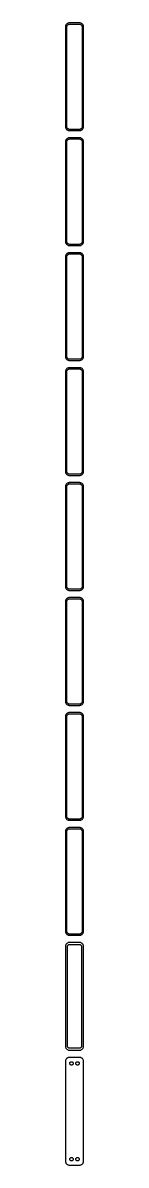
# Model space of a CAD drawing. Header units: metres. Extents: x -11 to 11, y 1373 to 2803.
import ezdxf

# ---------------------------------------------------------------- set-up
doc = ezdxf.new("R2010")
doc.units = ezdxf.units.M

msp = doc.modelspace()

# ---------------------------------------------------------------- linework, layer by layer
for p, q in [((-11.2106, 2799.13), (-11.25, 2798.5)), ((-11.25, 2798.5), (-11.25, 2673.5)), ((-11.0929, 2799.74), (-11.2106, 2799.13)), ((-10.8989, 2800.34), (-11.0929, 2799.74)), ((-10.6315, 2800.91), (-10.8989, 2800.34)), ((-10.2951, 2801.44), (-10.6315, 2800.91)), ((-9.89484, 2801.92), (-10.2951, 2801.44)), ((-9.43712, 2802.35), (-9.89484, 2801.92)), ((-9.75, 2798), (-9.71844, 2798.5)), ((-9.75, 2674), (-9.75, 2798)), ((-9.71844, 2798.5), (-9.62433, 2798.99)), ((-9.62433, 2798.99), (-9.4691, 2799.47)), ((-9.4691, 2799.47), (-9.25522, 2799.93)), ((-8.92912, 2802.72), (-9.43712, 2802.35)), ((-9.25522, 2799.93), (-8.98605, 2800.35)), ((-8.98605, 2800.35), (-8.66586, 2800.74)), ((-8.37889, 2803.02), (-8.92912, 2802.72)), ((-8.66586, 2800.74), (-8.29968, 2801.08)), ((-7.79507, 2803.26), (-8.37889, 2803.02)), ((-8.29968, 2801.08), (-7.8933, 2801.38)), ((-7.8933, 2801.38), (-7.45311, 2801.62)), ((-7.1869, 2803.41), (-7.79507, 2803.26)), ((-7.45311, 2801.62), (-6.98605, 2801.8)), ((-6.56395, 2803.49), (-7.1869, 2803.41)), ((-6.98605, 2801.8), (-6.49951, 2801.93)), ((6.56395, 2803.49), (-6.56395, 2803.49)), ((-6.49951, 2801.93), (-6.00116, 2801.99)), ((-6.00116, 2801.99), (6.00116, 2801.99)), ((6.00116, 2801.99), (6.49951, 2801.93)), ((6.49951, 2801.93), (6.98605, 2801.8)), ((7.1869, 2803.41), (6.56395, 2803.49)), ((6.98605, 2801.8), (7.45311, 2801.62)), ((7.79507, 2803.26), (7.1869, 2803.41)), ((7.45311, 2801.62), (7.8933, 2801.38)), ((8.37889, 2803.02), (7.79507, 2803.26)), ((7.8933, 2801.38), (8.29968, 2801.08)), ((8.29968, 2801.08), (8.66586, 2800.74)), ((8.92912, 2802.72), (8.37889, 2803.02)), ((8.66586, 2800.74), (8.98605, 2800.35)), ((9.43712, 2802.35), (8.92912, 2802.72)), ((8.98605, 2800.35), (9.25522, 2799.93)), ((9.25522, 2799.93), (9.4691, 2799.47)), ((9.89484, 2801.92), (9.43712, 2802.35)), ((9.4691, 2799.47), (9.62433, 2798.99)), ((9.62433, 2798.99), (9.71844, 2798.5)), ((9.71844, 2798.5), (9.75, 2798)), ((9.75, 2798), (9.75, 2674)), ((10.2951, 2801.44), (9.89484, 2801.92)), ((10.6315, 2800.91), (10.2951, 2801.44)), ((10.8989, 2800.34), (10.6315, 2800.91)), ((11.0929, 2799.74), (10.8989, 2800.34)), ((11.2106, 2799.13), (11.0929, 2799.74)), ((11.25, 2798.5), (11.2106, 2799.13)), ((11.25, 2673.5), (11.25, 2798.5)), ((-11.25, 2673.5), (-11.2106, 2672.87)), ((-11.2106, 2672.87), (-11.0929, 2672.26)), ((-11.0929, 2672.26), (-10.8989, 2671.66)), ((-10.8989, 2671.66), (-10.6315, 2671.09)), ((-10.6315, 2671.09), (-10.2951, 2670.56)), ((-10.2951, 2670.56), (-9.89484, 2670.08)), ((-9.89484, 2670.08), (-9.43712, 2669.65)), ((-9.71844, 2673.5), (-9.75, 2674)), ((-9.62433, 2673.01), (-9.71844, 2673.5)), ((-9.4691, 2672.53), (-9.62433, 2673.01)), ((-9.25522, 2672.07), (-9.4691, 2672.53)), ((-9.43712, 2669.65), (-8.92912, 2669.28)), ((-8.98605, 2671.65), (-9.25522, 2672.07)), ((-8.66586, 2671.26), (-8.98605, 2671.65)), ((-8.92912, 2669.28), (-8.37889, 2668.98)), ((-8.29968, 2670.92), (-8.66586, 2671.26)), ((-8.37889, 2668.98), (-7.79507, 2668.74)), ((-7.8933, 2670.62), (-8.29968, 2670.92)), ((-7.45311, 2670.38), (-7.8933, 2670.62)), ((-7.79507, 2668.74), (-7.1869, 2668.59)), ((-6.98605, 2670.2), (-7.45311, 2670.38)), ((-7.1869, 2668.59), (-6.56395, 2668.51)), ((-6.49951, 2670.07), (-6.98605, 2670.2)), ((-6.56395, 2668.51), (6.56395, 2668.51)), ((-6.00116, 2670.01), (-6.49951, 2670.07)), ((6.00116, 2670.01), (-6.00116, 2670.01)), ((6.49951, 2670.07), (6.00116, 2670.01)), ((6.98605, 2670.2), (6.49951, 2670.07)), ((6.56395, 2668.51), (7.1869, 2668.59)), ((7.45311, 2670.38), (6.98605, 2670.2)), ((7.1869, 2668.59), (7.79507, 2668.74)), ((7.8933, 2670.62), (7.45311, 2670.38)), ((7.79507, 2668.74), (8.37889, 2668.98)), ((8.29968, 2670.92), (7.8933, 2670.62)), ((8.66586, 2671.26), (8.29968, 2670.92)), ((8.37889, 2668.98), (8.92912, 2669.28)), ((8.98605, 2671.65), (8.66586, 2671.26)), ((8.92912, 2669.28), (9.43712, 2669.65)), ((9.25522, 2672.07), (8.98605, 2671.65)), ((9.4691, 2672.53), (9.25522, 2672.07)), ((9.43712, 2669.65), (9.89484, 2670.08)), ((9.62433, 2673.01), (9.4691, 2672.53)), ((9.71844, 2673.5), (9.62433, 2673.01)), ((9.75, 2674), (9.71844, 2673.5)), ((9.89484, 2670.08), (10.2951, 2670.56)), ((10.2951, 2670.56), (10.6315, 2671.09)), ((10.6315, 2671.09), (10.8989, 2671.66)), ((10.8989, 2671.66), (11.0929, 2672.26)), ((11.0929, 2672.26), (11.2106, 2672.87)), ((11.2106, 2672.87), (11.25, 2673.5)), ((-11.2106, 2655.13), (-11.25, 2654.5)), ((-11.25, 2654.5), (-11.25, 2529.5)), ((-11.0929, 2655.74), (-11.2106, 2655.13)), ((-10.8989, 2656.34), (-11.0929, 2655.74)), ((-10.6315, 2656.91), (-10.8989, 2656.34)), ((-10.2951, 2657.44), (-10.6315, 2656.91)), ((-9.89484, 2657.92), (-10.2951, 2657.44)), ((-9.43712, 2658.35), (-9.89484, 2657.92)), ((-9.75, 2654), (-9.71844, 2654.5)), ((-9.75, 2530), (-9.75, 2654)), ((-9.71844, 2654.5), (-9.62433, 2654.99)), ((-9.62433, 2654.99), (-9.4691, 2655.47)), ((-9.4691, 2655.47), (-9.25522, 2655.93)), ((-8.92912, 2658.72), (-9.43712, 2658.35)), ((-9.25522, 2655.93), (-8.98605, 2656.35)), ((-8.98605, 2656.35), (-8.66586, 2656.74)), ((-8.37889, 2659.02), (-8.92912, 2658.72)), ((-8.66586, 2656.74), (-8.29968, 2657.08)), ((-7.79507, 2659.26), (-8.37889, 2659.02)), ((-8.29968, 2657.08), (-7.8933, 2657.38)), ((-7.8933, 2657.38), (-7.45311, 2657.62)), ((-7.1869, 2659.41), (-7.79507, 2659.26)), ((-7.45311, 2657.62), (-6.98605, 2657.8)), ((-6.56395, 2659.49), (-7.1869, 2659.41)), ((-6.98605, 2657.8), (-6.49951, 2657.93)), ((6.56395, 2659.49), (-6.56395, 2659.49)), ((-6.49951, 2657.93), (-6.00116, 2657.99)), ((-6.00116, 2657.99), (6.00116, 2657.99)), ((6.00116, 2657.99), (6.49951, 2657.93)), ((6.49951, 2657.93), (6.98605, 2657.8)), ((7.1869, 2659.41), (6.56395, 2659.49)), ((6.98605, 2657.8), (7.45311, 2657.62)), ((7.79507, 2659.26), (7.1869, 2659.41)), ((7.45311, 2657.62), (7.8933, 2657.38)), ((8.37889, 2659.02), (7.79507, 2659.26)), ((7.8933, 2657.38), (8.29968, 2657.08)), ((8.29968, 2657.08), (8.66586, 2656.74)), ((8.92912, 2658.72), (8.37889, 2659.02)), ((8.66586, 2656.74), (8.98605, 2656.35)), ((9.43712, 2658.35), (8.92912, 2658.72)), ((8.98605, 2656.35), (9.25522, 2655.93)), ((9.25522, 2655.93), (9.4691, 2655.47)), ((9.89484, 2657.92), (9.43712, 2658.35)), ((9.4691, 2655.47), (9.62433, 2654.99)), ((9.62433, 2654.99), (9.71844, 2654.5)), ((9.71844, 2654.5), (9.75, 2654)), ((9.75, 2654), (9.75, 2530)), ((10.2951, 2657.44), (9.89484, 2657.92)), ((10.6315, 2656.91), (10.2951, 2657.44)), ((10.8989, 2656.34), (10.6315, 2656.91)), ((11.0929, 2655.74), (10.8989, 2656.34)), ((11.2106, 2655.13), (11.0929, 2655.74)), ((11.25, 2654.5), (11.2106, 2655.13)), ((11.25, 2529.5), (11.25, 2654.5)), ((-11.25, 2529.5), (-11.2106, 2528.87)), ((-11.2106, 2528.87), (-11.0929, 2528.26)), ((-11.0929, 2528.26), (-10.8989, 2527.66)), ((-10.8989, 2527.66), (-10.6315, 2527.09)), ((-10.6315, 2527.09), (-10.2951, 2526.56)), ((-10.2951, 2526.56), (-9.89484, 2526.08)), ((-9.89484, 2526.08), (-9.43712, 2525.65)), ((-9.71844, 2529.5), (-9.75, 2530)), ((-9.62433, 2529.01), (-9.71844, 2529.5)), ((-9.4691, 2528.53), (-9.62433, 2529.01)), ((-9.25522, 2528.07), (-9.4691, 2528.53)), ((-9.43712, 2525.65), (-8.92912, 2525.28)), ((-8.98605, 2527.65), (-9.25522, 2528.07)), ((-8.66586, 2527.26), (-8.98605, 2527.65)), ((-8.92912, 2525.28), (-8.37889, 2524.98)), ((-8.29968, 2526.92), (-8.66586, 2527.26)), ((-8.37889, 2524.98), (-7.79507, 2524.74)), ((-7.8933, 2526.62), (-8.29968, 2526.92)), ((-7.45311, 2526.38), (-7.8933, 2526.62)), ((-7.79507, 2524.74), (-7.1869, 2524.59)), ((-6.98605, 2526.2), (-7.45311, 2526.38)), ((-7.1869, 2524.59), (-6.56395, 2524.51)), ((-6.49951, 2526.07), (-6.98605, 2526.2)), ((-6.56395, 2524.51), (6.56395, 2524.51)), ((-6.00116, 2526.01), (-6.49951, 2526.07)), ((6.00116, 2526.01), (-6.00116, 2526.01)), ((6.49951, 2526.07), (6.00116, 2526.01)), ((6.98605, 2526.2), (6.49951, 2526.07)), ((6.56395, 2524.51), (7.1869, 2524.59)), ((7.45311, 2526.38), (6.98605, 2526.2)), ((7.1869, 2524.59), (7.79507, 2524.74)), ((7.8933, 2526.62), (7.45311, 2526.38)), ((7.79507, 2524.74), (8.37889, 2524.98)), ((8.29968, 2526.92), (7.8933, 2526.62)), ((8.66586, 2527.26), (8.29968, 2526.92)), ((8.37889, 2524.98), (8.92912, 2525.28)), ((8.98605, 2527.65), (8.66586, 2527.26)), ((8.92912, 2525.28), (9.43712, 2525.65)), ((9.25522, 2528.07), (8.98605, 2527.65)), ((9.4691, 2528.53), (9.25522, 2528.07)), ((9.43712, 2525.65), (9.89484, 2526.08)), ((9.62433, 2529.01), (9.4691, 2528.53)), ((9.71844, 2529.5), (9.62433, 2529.01)), ((9.75, 2530), (9.71844, 2529.5)), ((9.89484, 2526.08), (10.2951, 2526.56)), ((10.2951, 2526.56), (10.6315, 2527.09)), ((10.6315, 2527.09), (10.8989, 2527.66)), ((10.8989, 2527.66), (11.0929, 2528.26)), ((11.0929, 2528.26), (11.2106, 2528.87)), ((11.2106, 2528.87), (11.25, 2529.5)), ((-11.2106, 2511.13), (-11.25, 2510.5)), ((-11.25, 2510.5), (-11.25, 2385.5)), ((-11.0929, 2511.74), (-11.2106, 2511.13)), ((-10.8989, 2512.34), (-11.0929, 2511.74)), ((-10.6315, 2512.91), (-10.8989, 2512.34)), ((-10.2951, 2513.44), (-10.6315, 2512.91)), ((-9.89484, 2513.92), (-10.2951, 2513.44)), ((-9.43712, 2514.35), (-9.89484, 2513.92)), ((-9.75, 2510), (-9.71844, 2510.5)), ((-9.75, 2386), (-9.75, 2510)), ((-9.71844, 2510.5), (-9.62433, 2510.99)), ((-9.62433, 2510.99), (-9.4691, 2511.47)), ((-9.4691, 2511.47), (-9.25522, 2511.93)), ((-8.92912, 2514.72), (-9.43712, 2514.35)), ((-9.25522, 2511.93), (-8.98605, 2512.35)), ((-8.98605, 2512.35), (-8.66586, 2512.74)), ((-8.37889, 2515.02), (-8.92912, 2514.72)), ((-8.66586, 2512.74), (-8.29968, 2513.08)), ((-7.79507, 2515.26), (-8.37889, 2515.02)), ((-8.29968, 2513.08), (-7.8933, 2513.38)), ((-7.8933, 2513.38), (-7.45311, 2513.62)), ((-7.1869, 2515.41), (-7.79507, 2515.26)), ((-7.45311, 2513.62), (-6.98605, 2513.8)), ((-6.56395, 2515.49), (-7.1869, 2515.41)), ((-6.98605, 2513.8), (-6.49951, 2513.93)), ((6.56395, 2515.49), (-6.56395, 2515.49)), ((-6.49951, 2513.93), (-6.00116, 2513.99)), ((-6.00116, 2513.99), (6.00116, 2513.99)), ((6.00116, 2513.99), (6.49951, 2513.93)), ((6.49951, 2513.93), (6.98605, 2513.8)), ((7.1869, 2515.41), (6.56395, 2515.49)), ((6.98605, 2513.8), (7.45311, 2513.62)), ((7.79507, 2515.26), (7.1869, 2515.41)), ((7.45311, 2513.62), (7.8933, 2513.38)), ((8.37889, 2515.02), (7.79507, 2515.26)), ((7.8933, 2513.38), (8.29968, 2513.08)), ((8.29968, 2513.08), (8.66586, 2512.74)), ((8.92912, 2514.72), (8.37889, 2515.02)), ((8.66586, 2512.74), (8.98605, 2512.35)), ((9.43712, 2514.35), (8.92912, 2514.72)), ((8.98605, 2512.35), (9.25522, 2511.93)), ((9.25522, 2511.93), (9.4691, 2511.47)), ((9.89484, 2513.92), (9.43712, 2514.35)), ((9.4691, 2511.47), (9.62433, 2510.99)), ((9.62433, 2510.99), (9.71844, 2510.5)), ((9.71844, 2510.5), (9.75, 2510)), ((9.75, 2510), (9.75, 2386)), ((10.2951, 2513.44), (9.89484, 2513.92)), ((10.6315, 2512.91), (10.2951, 2513.44)), ((10.8989, 2512.34), (10.6315, 2512.91)), ((11.0929, 2511.74), (10.8989, 2512.34)), ((11.2106, 2511.13), (11.0929, 2511.74)), ((11.25, 2510.5), (11.2106, 2511.13)), ((11.25, 2385.5), (11.25, 2510.5)), ((-11.25, 2385.5), (-11.2106, 2384.87)), ((-11.2106, 2384.87), (-11.0929, 2384.26)), ((-11.0929, 2384.26), (-10.8989, 2383.66)), ((-10.8989, 2383.66), (-10.6315, 2383.09)), ((-10.6315, 2383.09), (-10.2951, 2382.56)), ((-10.2951, 2382.56), (-9.89484, 2382.08)), ((-9.89484, 2382.08), (-9.43712, 2381.65)), ((-9.71844, 2385.5), (-9.75, 2386)), ((-9.62433, 2385.01), (-9.71844, 2385.5)), ((-9.4691, 2384.53), (-9.62433, 2385.01)), ((-9.25522, 2384.07), (-9.4691, 2384.53)), ((-9.43712, 2381.65), (-8.92912, 2381.28)), ((-8.98605, 2383.65), (-9.25522, 2384.07)), ((-8.66586, 2383.26), (-8.98605, 2383.65)), ((-8.92912, 2381.28), (-8.37889, 2380.98)), ((-8.29968, 2382.92), (-8.66586, 2383.26)), ((-8.37889, 2380.98), (-7.79507, 2380.74)), ((-7.8933, 2382.62), (-8.29968, 2382.92)), ((-7.45311, 2382.38), (-7.8933, 2382.62)), ((-7.79507, 2380.74), (-7.1869, 2380.59)), ((-6.98605, 2382.2), (-7.45311, 2382.38)), ((-7.1869, 2380.59), (-6.56395, 2380.51)), ((-6.49951, 2382.07), (-6.98605, 2382.2)), ((-6.56395, 2380.51), (6.56395, 2380.51)), ((-6.00116, 2382.01), (-6.49951, 2382.07)), ((6.00116, 2382.01), (-6.00116, 2382.01)), ((6.49951, 2382.07), (6.00116, 2382.01)), ((6.98605, 2382.2), (6.49951, 2382.07)), ((6.56395, 2380.51), (7.1869, 2380.59)), ((7.45311, 2382.38), (6.98605, 2382.2)), ((7.1869, 2380.59), (7.79507, 2380.74)), ((7.8933, 2382.62), (7.45311, 2382.38)), ((7.79507, 2380.74), (8.37889, 2380.98)), ((8.29968, 2382.92), (7.8933, 2382.62)), ((8.66586, 2383.26), (8.29968, 2382.92)), ((8.37889, 2380.98), (8.92912, 2381.28)), ((8.98605, 2383.65), (8.66586, 2383.26)), ((8.92912, 2381.28), (9.43712, 2381.65)), ((9.25522, 2384.07), (8.98605, 2383.65)), ((9.4691, 2384.53), (9.25522, 2384.07)), ((9.43712, 2381.65), (9.89484, 2382.08)), ((9.62433, 2385.01), (9.4691, 2384.53)), ((9.71844, 2385.5), (9.62433, 2385.01)), ((9.75, 2386), (9.71844, 2385.5)), ((9.89484, 2382.08), (10.2951, 2382.56)), ((10.2951, 2382.56), (10.6315, 2383.09)), ((10.6315, 2383.09), (10.8989, 2383.66)), ((10.8989, 2383.66), (11.0929, 2384.26)), ((11.0929, 2384.26), (11.2106, 2384.87)), ((11.2106, 2384.87), (11.25, 2385.5)), ((-11.2106, 2367.13), (-11.25, 2366.5)), ((-11.25, 2366.5), (-11.25, 2241.5)), ((-11.0929, 2367.74), (-11.2106, 2367.13)), ((-10.8989, 2368.34), (-11.0929, 2367.74)), ((-10.6315, 2368.91), (-10.8989, 2368.34)), ((-10.2951, 2369.44), (-10.6315, 2368.91)), ((-9.89484, 2369.92), (-10.2951, 2369.44)), ((-9.43712, 2370.35), (-9.89484, 2369.92)), ((-9.75, 2366), (-9.71844, 2366.5)), ((-9.75, 2242), (-9.75, 2366)), ((-9.71844, 2366.5), (-9.62433, 2366.99)), ((-9.62433, 2366.99), (-9.4691, 2367.47)), ((-9.4691, 2367.47), (-9.25522, 2367.93)), ((-8.92912, 2370.72), (-9.43712, 2370.35)), ((-9.25522, 2367.93), (-8.98605, 2368.35)), ((-8.98605, 2368.35), (-8.66586, 2368.74)), ((-8.37889, 2371.02), (-8.92912, 2370.72)), ((-8.66586, 2368.74), (-8.29968, 2369.08)), ((-7.79507, 2371.26), (-8.37889, 2371.02)), ((-8.29968, 2369.08), (-7.8933, 2369.38)), ((-7.8933, 2369.38), (-7.45311, 2369.62)), ((-7.1869, 2371.41), (-7.79507, 2371.26)), ((-7.45311, 2369.62), (-6.98605, 2369.8)), ((-6.56395, 2371.49), (-7.1869, 2371.41)), ((-6.98605, 2369.8), (-6.49951, 2369.93)), ((6.56395, 2371.49), (-6.56395, 2371.49)), ((-6.49951, 2369.93), (-6.00116, 2369.99)), ((-6.00116, 2369.99), (6.00116, 2369.99)), ((6.00116, 2369.99), (6.49951, 2369.93)), ((6.49951, 2369.93), (6.98605, 2369.8)), ((7.1869, 2371.41), (6.56395, 2371.49)), ((6.98605, 2369.8), (7.45311, 2369.62)), ((7.79507, 2371.26), (7.1869, 2371.41)), ((7.45311, 2369.62), (7.8933, 2369.38)), ((8.37889, 2371.02), (7.79507, 2371.26)), ((7.8933, 2369.38), (8.29968, 2369.08)), ((8.29968, 2369.08), (8.66586, 2368.74)), ((8.92912, 2370.72), (8.37889, 2371.02)), ((8.66586, 2368.74), (8.98605, 2368.35)), ((9.43712, 2370.35), (8.92912, 2370.72)), ((8.98605, 2368.35), (9.25522, 2367.93)), ((9.25522, 2367.93), (9.4691, 2367.47)), ((9.89484, 2369.92), (9.43712, 2370.35)), ((9.4691, 2367.47), (9.62433, 2366.99)), ((9.62433, 2366.99), (9.71844, 2366.5)), ((9.71844, 2366.5), (9.75, 2366)), ((9.75, 2366), (9.75, 2242)), ((10.2951, 2369.44), (9.89484, 2369.92)), ((10.6315, 2368.91), (10.2951, 2369.44)), ((10.8989, 2368.34), (10.6315, 2368.91)), ((11.0929, 2367.74), (10.8989, 2368.34)), ((11.2106, 2367.13), (11.0929, 2367.74)), ((11.25, 2366.5), (11.2106, 2367.13)), ((11.25, 2241.5), (11.25, 2366.5)), ((-11.25, 2241.5), (-11.2106, 2240.87)), ((-11.2106, 2240.87), (-11.0929, 2240.26)), ((-11.0929, 2240.26), (-10.8989, 2239.66)), ((-10.8989, 2239.66), (-10.6315, 2239.09)), ((-10.6315, 2239.09), (-10.2951, 2238.56)), ((-10.2951, 2238.56), (-9.89484, 2238.08)), ((-9.89484, 2238.08), (-9.43712, 2237.65)), ((-9.71844, 2241.5), (-9.75, 2242)), ((-9.62433, 2241.01), (-9.71844, 2241.5)), ((-9.4691, 2240.53), (-9.62433, 2241.01)), ((-9.25522, 2240.07), (-9.4691, 2240.53)), ((-9.43712, 2237.65), (-8.92912, 2237.28)), ((-8.98605, 2239.65), (-9.25522, 2240.07)), ((-8.66586, 2239.26), (-8.98605, 2239.65)), ((-8.92912, 2237.28), (-8.37889, 2236.98)), ((-8.29968, 2238.92), (-8.66586, 2239.26)), ((-8.37889, 2236.98), (-7.79507, 2236.74)), ((-7.8933, 2238.62), (-8.29968, 2238.92)), ((-7.45311, 2238.38), (-7.8933, 2238.62)), ((-7.79507, 2236.74), (-7.1869, 2236.59)), ((-6.98605, 2238.2), (-7.45311, 2238.38)), ((-7.1869, 2236.59), (-6.56395, 2236.51)), ((-6.49951, 2238.07), (-6.98605, 2238.2)), ((-6.56395, 2236.51), (6.56395, 2236.51)), ((-6.00116, 2238.01), (-6.49951, 2238.07)), ((6.00116, 2238.01), (-6.00116, 2238.01)), ((6.49951, 2238.07), (6.00116, 2238.01)), ((6.98605, 2238.2), (6.49951, 2238.07)), ((6.56395, 2236.51), (7.1869, 2236.59)), ((7.45311, 2238.38), (6.98605, 2238.2)), ((7.1869, 2236.59), (7.79507, 2236.74)), ((7.8933, 2238.62), (7.45311, 2238.38)), ((7.79507, 2236.74), (8.37889, 2236.98)), ((8.29968, 2238.92), (7.8933, 2238.62)), ((8.66586, 2239.26), (8.29968, 2238.92)), ((8.37889, 2236.98), (8.92912, 2237.28)), ((8.98605, 2239.65), (8.66586, 2239.26)), ((8.92912, 2237.28), (9.43712, 2237.65)), ((9.25522, 2240.07), (8.98605, 2239.65)), ((9.4691, 2240.53), (9.25522, 2240.07)), ((9.43712, 2237.65), (9.89484, 2238.08)), ((9.62433, 2241.01), (9.4691, 2240.53)), ((9.71844, 2241.5), (9.62433, 2241.01)), ((9.75, 2242), (9.71844, 2241.5)), ((9.89484, 2238.08), (10.2951, 2238.56)), ((10.2951, 2238.56), (10.6315, 2239.09)), ((10.6315, 2239.09), (10.8989, 2239.66)), ((10.8989, 2239.66), (11.0929, 2240.26)), ((11.0929, 2240.26), (11.2106, 2240.87)), ((11.2106, 2240.87), (11.25, 2241.5)), ((-11.2106, 2223.13), (-11.25, 2222.5)), ((-11.25, 2222.5), (-11.25, 2097.5)), ((-11.0929, 2223.74), (-11.2106, 2223.13)), ((-10.8989, 2224.34), (-11.0929, 2223.74)), ((-10.6315, 2224.91), (-10.8989, 2224.34)), ((-10.2951, 2225.44), (-10.6315, 2224.91)), ((-9.89484, 2225.92), (-10.2951, 2225.44)), ((-9.43712, 2226.35), (-9.89484, 2225.92)), ((-9.75, 2222), (-9.71844, 2222.5)), ((-9.75, 2098), (-9.75, 2222)), ((-9.71844, 2222.5), (-9.62433, 2222.99)), ((-9.62433, 2222.99), (-9.4691, 2223.47)), ((-9.4691, 2223.47), (-9.25522, 2223.93)), ((-8.92912, 2226.72), (-9.43712, 2226.35)), ((-9.25522, 2223.93), (-8.98605, 2224.35)), ((-8.98605, 2224.35), (-8.66586, 2224.74)), ((-8.37889, 2227.02), (-8.92912, 2226.72)), ((-8.66586, 2224.74), (-8.29968, 2225.08)), ((-7.79507, 2227.26), (-8.37889, 2227.02)), ((-8.29968, 2225.08), (-7.8933, 2225.38)), ((-7.8933, 2225.38), (-7.45311, 2225.62)), ((-7.1869, 2227.41), (-7.79507, 2227.26)), ((-7.45311, 2225.62), (-6.98605, 2225.8)), ((-6.56395, 2227.49), (-7.1869, 2227.41)), ((-6.98605, 2225.8), (-6.49951, 2225.93)), ((6.56395, 2227.49), (-6.56395, 2227.49)), ((-6.49951, 2225.93), (-6.00116, 2225.99)), ((-6.00116, 2225.99), (6.00116, 2225.99)), ((6.00116, 2225.99), (6.49951, 2225.93)), ((6.49951, 2225.93), (6.98605, 2225.8)), ((7.1869, 2227.41), (6.56395, 2227.49)), ((6.98605, 2225.8), (7.45311, 2225.62)), ((7.79507, 2227.26), (7.1869, 2227.41)), ((7.45311, 2225.62), (7.8933, 2225.38)), ((8.37889, 2227.02), (7.79507, 2227.26)), ((7.8933, 2225.38), (8.29968, 2225.08)), ((8.29968, 2225.08), (8.66586, 2224.74)), ((8.92912, 2226.72), (8.37889, 2227.02)), ((8.66586, 2224.74), (8.98605, 2224.35)), ((9.43712, 2226.35), (8.92912, 2226.72)), ((8.98605, 2224.35), (9.25522, 2223.93)), ((9.25522, 2223.93), (9.4691, 2223.47)), ((9.89484, 2225.92), (9.43712, 2226.35)), ((9.4691, 2223.47), (9.62433, 2222.99)), ((9.62433, 2222.99), (9.71844, 2222.5)), ((9.71844, 2222.5), (9.75, 2222)), ((9.75, 2222), (9.75, 2098)), ((10.2951, 2225.44), (9.89484, 2225.92)), ((10.6315, 2224.91), (10.2951, 2225.44)), ((10.8989, 2224.34), (10.6315, 2224.91)), ((11.0929, 2223.74), (10.8989, 2224.34)), ((11.2106, 2223.13), (11.0929, 2223.74)), ((11.25, 2222.5), (11.2106, 2223.13)), ((11.25, 2097.5), (11.25, 2222.5)), ((-11.25, 2097.5), (-11.2106, 2096.87)), ((-11.2106, 2096.87), (-11.0929, 2096.26)), ((-11.0929, 2096.26), (-10.8989, 2095.66)), ((-10.8989, 2095.66), (-10.6315, 2095.09)), ((-10.6315, 2095.09), (-10.2951, 2094.56)), ((-10.2951, 2094.56), (-9.89484, 2094.08)), ((-9.89484, 2094.08), (-9.43712, 2093.65)), ((-9.71844, 2097.5), (-9.75, 2098)), ((-9.62433, 2097.01), (-9.71844, 2097.5)), ((-9.4691, 2096.53), (-9.62433, 2097.01)), ((-9.25522, 2096.07), (-9.4691, 2096.53)), ((-9.43712, 2093.65), (-8.92912, 2093.28)), ((-8.98605, 2095.65), (-9.25522, 2096.07)), ((-8.66586, 2095.26), (-8.98605, 2095.65)), ((-8.92912, 2093.28), (-8.37889, 2092.98)), ((-8.29968, 2094.92), (-8.66586, 2095.26)), ((-8.37889, 2092.98), (-7.79507, 2092.74)), ((-7.8933, 2094.62), (-8.29968, 2094.92)), ((-7.45311, 2094.38), (-7.8933, 2094.62)), ((-7.79507, 2092.74), (-7.1869, 2092.59)), ((-6.98605, 2094.2), (-7.45311, 2094.38)), ((-7.1869, 2092.59), (-6.56395, 2092.51)), ((-6.49951, 2094.07), (-6.98605, 2094.2)), ((-6.56395, 2092.51), (6.56395, 2092.51)), ((-6.00116, 2094.01), (-6.49951, 2094.07)), ((6.00116, 2094.01), (-6.00116, 2094.01)), ((6.49951, 2094.07), (6.00116, 2094.01)), ((6.98605, 2094.2), (6.49951, 2094.07)), ((6.56395, 2092.51), (7.1869, 2092.59)), ((7.45311, 2094.38), (6.98605, 2094.2)), ((7.1869, 2092.59), (7.79507, 2092.74)), ((7.8933, 2094.62), (7.45311, 2094.38)), ((7.79507, 2092.74), (8.37889, 2092.98)), ((8.29968, 2094.92), (7.8933, 2094.62)), ((8.66586, 2095.26), (8.29968, 2094.92)), ((8.37889, 2092.98), (8.92912, 2093.28)), ((8.98605, 2095.65), (8.66586, 2095.26)), ((8.92912, 2093.28), (9.43712, 2093.65)), ((9.25522, 2096.07), (8.98605, 2095.65)), ((9.4691, 2096.53), (9.25522, 2096.07)), ((9.43712, 2093.65), (9.89484, 2094.08)), ((9.62433, 2097.01), (9.4691, 2096.53)), ((9.71844, 2097.5), (9.62433, 2097.01)), ((9.75, 2098), (9.71844, 2097.5)), ((9.89484, 2094.08), (10.2951, 2094.56)), ((10.2951, 2094.56), (10.6315, 2095.09)), ((10.6315, 2095.09), (10.8989, 2095.66)), ((10.8989, 2095.66), (11.0929, 2096.26)), ((11.0929, 2096.26), (11.2106, 2096.87)), ((11.2106, 2096.87), (11.25, 2097.5)), ((-11.2106, 2079.13), (-11.25, 2078.5)), ((-11.25, 2078.5), (-11.25, 1953.5)), ((-11.0929, 2079.74), (-11.2106, 2079.13)), ((-10.8989, 2080.34), (-11.0929, 2079.74)), ((-10.6315, 2080.91), (-10.8989, 2080.34)), ((-10.2951, 2081.44), (-10.6315, 2080.91)), ((-9.89484, 2081.92), (-10.2951, 2081.44)), ((-9.43712, 2082.35), (-9.89484, 2081.92)), ((-9.75, 2078), (-9.71844, 2078.5)), ((-9.75, 1954), (-9.75, 2078)), ((-9.71844, 2078.5), (-9.62433, 2078.99)), ((-9.62433, 2078.99), (-9.4691, 2079.47)), ((-9.4691, 2079.47), (-9.25522, 2079.93)), ((-8.92912, 2082.72), (-9.43712, 2082.35)), ((-9.25522, 2079.93), (-8.98605, 2080.35)), ((-8.98605, 2080.35), (-8.66586, 2080.74)), ((-8.37889, 2083.02), (-8.92912, 2082.72)), ((-8.66586, 2080.74), (-8.29968, 2081.08)), ((-7.79507, 2083.26), (-8.37889, 2083.02)), ((-8.29968, 2081.08), (-7.8933, 2081.38)), ((-7.8933, 2081.38), (-7.45311, 2081.62)), ((-7.1869, 2083.41), (-7.79507, 2083.26)), ((-7.45311, 2081.62), (-6.98605, 2081.8)), ((-6.56395, 2083.49), (-7.1869, 2083.41)), ((-6.98605, 2081.8), (-6.49951, 2081.93)), ((6.56395, 2083.49), (-6.56395, 2083.49)), ((-6.49951, 2081.93), (-6.00116, 2081.99)), ((-6.00116, 2081.99), (6.00116, 2081.99)), ((6.00116, 2081.99), (6.49951, 2081.93)), ((6.49951, 2081.93), (6.98605, 2081.8)), ((7.1869, 2083.41), (6.56395, 2083.49)), ((6.98605, 2081.8), (7.45311, 2081.62)), ((7.79507, 2083.26), (7.1869, 2083.41)), ((7.45311, 2081.62), (7.8933, 2081.38)), ((8.37889, 2083.02), (7.79507, 2083.26)), ((7.8933, 2081.38), (8.29968, 2081.08)), ((8.29968, 2081.08), (8.66586, 2080.74)), ((8.92912, 2082.72), (8.37889, 2083.02)), ((8.66586, 2080.74), (8.98605, 2080.35)), ((9.43712, 2082.35), (8.92912, 2082.72)), ((8.98605, 2080.35), (9.25522, 2079.93)), ((9.25522, 2079.93), (9.4691, 2079.47)), ((9.89484, 2081.92), (9.43712, 2082.35)), ((9.4691, 2079.47), (9.62433, 2078.99)), ((9.62433, 2078.99), (9.71844, 2078.5)), ((9.71844, 2078.5), (9.75, 2078)), ((9.75, 2078), (9.75, 1954)), ((10.2951, 2081.44), (9.89484, 2081.92)), ((10.6315, 2080.91), (10.2951, 2081.44)), ((10.8989, 2080.34), (10.6315, 2080.91)), ((11.0929, 2079.74), (10.8989, 2080.34)), ((11.2106, 2079.13), (11.0929, 2079.74)), ((11.25, 2078.5), (11.2106, 2079.13)), ((11.25, 1953.5), (11.25, 2078.5)), ((-11.25, 1953.5), (-11.2106, 1952.87)), ((-11.2106, 1952.87), (-11.0929, 1952.26)), ((-11.0929, 1952.26), (-10.8989, 1951.66)), ((-10.8989, 1951.66), (-10.6315, 1951.09)), ((-10.6315, 1951.09), (-10.2951, 1950.56)), ((-10.2951, 1950.56), (-9.89484, 1950.08)), ((-9.89484, 1950.08), (-9.43712, 1949.65)), ((-9.71844, 1953.5), (-9.75, 1954)), ((-9.62433, 1953.01), (-9.71844, 1953.5)), ((-9.4691, 1952.53), (-9.62433, 1953.01)), ((-9.25522, 1952.07), (-9.4691, 1952.53)), ((-9.43712, 1949.65), (-8.92912, 1949.28)), ((-8.98605, 1951.65), (-9.25522, 1952.07)), ((-8.66586, 1951.26), (-8.98605, 1951.65)), ((-8.92912, 1949.28), (-8.37889, 1948.98)), ((-8.29968, 1950.92), (-8.66586, 1951.26)), ((-8.37889, 1948.98), (-7.79507, 1948.74)), ((-7.8933, 1950.62), (-8.29968, 1950.92)), ((-7.45311, 1950.38), (-7.8933, 1950.62)), ((-7.79507, 1948.74), (-7.1869, 1948.59)), ((-6.98605, 1950.2), (-7.45311, 1950.38)), ((-7.1869, 1948.59), (-6.56395, 1948.51)), ((-6.49951, 1950.07), (-6.98605, 1950.2)), ((-6.56395, 1948.51), (6.56395, 1948.51)), ((-6.00116, 1950.01), (-6.49951, 1950.07)), ((6.00116, 1950.01), (-6.00116, 1950.01)), ((6.49951, 1950.07), (6.00116, 1950.01)), ((6.98605, 1950.2), (6.49951, 1950.07)), ((6.56395, 1948.51), (7.1869, 1948.59)), ((7.45311, 1950.38), (6.98605, 1950.2)), ((7.1869, 1948.59), (7.79507, 1948.74)), ((7.8933, 1950.62), (7.45311, 1950.38)), ((7.79507, 1948.74), (8.37889, 1948.98)), ((8.29968, 1950.92), (7.8933, 1950.62)), ((8.66586, 1951.26), (8.29968, 1950.92)), ((8.37889, 1948.98), (8.92912, 1949.28)), ((8.98605, 1951.65), (8.66586, 1951.26)), ((8.92912, 1949.28), (9.43712, 1949.65)), ((9.25522, 1952.07), (8.98605, 1951.65)), ((9.4691, 1952.53), (9.25522, 1952.07)), ((9.43712, 1949.65), (9.89484, 1950.08)), ((9.62433, 1953.01), (9.4691, 1952.53)), ((9.71844, 1953.5), (9.62433, 1953.01)), ((9.75, 1954), (9.71844, 1953.5)), ((9.89484, 1950.08), (10.2951, 1950.56)), ((10.2951, 1950.56), (10.6315, 1951.09)), ((10.6315, 1951.09), (10.8989, 1951.66)), ((10.8989, 1951.66), (11.0929, 1952.26)), ((11.0929, 1952.26), (11.2106, 1952.87)), ((11.2106, 1952.87), (11.25, 1953.5)), ((-11.2106, 1935.13), (-11.25, 1934.5)), ((-11.25, 1934.5), (-11.25, 1809.5)), ((-11.0929, 1935.74), (-11.2106, 1935.13)), ((-10.8989, 1936.34), (-11.0929, 1935.74)), ((-10.6315, 1936.91), (-10.8989, 1936.34)), ((-10.2951, 1937.44), (-10.6315, 1936.91)), ((-9.89484, 1937.92), (-10.2951, 1937.44)), ((-9.43712, 1938.35), (-9.89484, 1937.92)), ((-9.75, 1934), (-9.71844, 1934.5)), ((-9.75, 1810), (-9.75, 1934)), ((-9.71844, 1934.5), (-9.62433, 1934.99)), ((-9.62433, 1934.99), (-9.4691, 1935.47)), ((-9.4691, 1935.47), (-9.25522, 1935.93)), ((-8.92912, 1938.72), (-9.43712, 1938.35)), ((-9.25522, 1935.93), (-8.98605, 1936.35)), ((-8.98605, 1936.35), (-8.66586, 1936.74)), ((-8.37889, 1939.02), (-8.92912, 1938.72)), ((-8.66586, 1936.74), (-8.29968, 1937.08)), ((-7.79507, 1939.26), (-8.37889, 1939.02)), ((-8.29968, 1937.08), (-7.8933, 1937.38)), ((-7.8933, 1937.38), (-7.45311, 1937.62)), ((-7.1869, 1939.41), (-7.79507, 1939.26)), ((-7.45311, 1937.62), (-6.98605, 1937.8)), ((-6.56395, 1939.49), (-7.1869, 1939.41)), ((-6.98605, 1937.8), (-6.49951, 1937.93)), ((6.56395, 1939.49), (-6.56395, 1939.49)), ((-6.49951, 1937.93), (-6.00116, 1937.99)), ((-6.00116, 1937.99), (6.00116, 1937.99)), ((6.00116, 1937.99), (6.49951, 1937.93)), ((6.49951, 1937.93), (6.98605, 1937.8)), ((7.1869, 1939.41), (6.56395, 1939.49)), ((6.98605, 1937.8), (7.45311, 1937.62)), ((7.79507, 1939.26), (7.1869, 1939.41)), ((7.45311, 1937.62), (7.8933, 1937.38)), ((8.37889, 1939.02), (7.79507, 1939.26)), ((7.8933, 1937.38), (8.29968, 1937.08)), ((8.29968, 1937.08), (8.66586, 1936.74)), ((8.92912, 1938.72), (8.37889, 1939.02)), ((8.66586, 1936.74), (8.98605, 1936.35)), ((9.43712, 1938.35), (8.92912, 1938.72)), ((8.98605, 1936.35), (9.25522, 1935.93)), ((9.25522, 1935.93), (9.4691, 1935.47)), ((9.89484, 1937.92), (9.43712, 1938.35)), ((9.4691, 1935.47), (9.62433, 1934.99)), ((9.62433, 1934.99), (9.71844, 1934.5)), ((9.71844, 1934.5), (9.75, 1934)), ((9.75, 1934), (9.75, 1810)), ((10.2951, 1937.44), (9.89484, 1937.92)), ((10.6315, 1936.91), (10.2951, 1937.44)), ((10.8989, 1936.34), (10.6315, 1936.91)), ((11.0929, 1935.74), (10.8989, 1936.34)), ((11.2106, 1935.13), (11.0929, 1935.74)), ((11.25, 1934.5), (11.2106, 1935.13)), ((11.25, 1809.5), (11.25, 1934.5)), ((-11.25, 1809.5), (-11.2106, 1808.87)), ((-11.2106, 1808.87), (-11.0929, 1808.26)), ((-11.0929, 1808.26), (-10.8989, 1807.66)), ((-10.8989, 1807.66), (-10.6315, 1807.09)), ((-10.6315, 1807.09), (-10.2951, 1806.56)), ((-10.2951, 1806.56), (-9.89484, 1806.08)), ((-9.89484, 1806.08), (-9.43712, 1805.65)), ((-9.71844, 1809.5), (-9.75, 1810)), ((-9.62433, 1809.01), (-9.71844, 1809.5)), ((-9.4691, 1808.53), (-9.62433, 1809.01)), ((-9.25522, 1808.07), (-9.4691, 1808.53)), ((-9.43712, 1805.65), (-8.92912, 1805.28)), ((-8.98605, 1807.65), (-9.25522, 1808.07)), ((-8.66586, 1807.26), (-8.98605, 1807.65)), ((-8.92912, 1805.28), (-8.37889, 1804.98)), ((-8.29968, 1806.92), (-8.66586, 1807.26)), ((-8.37889, 1804.98), (-7.79507, 1804.74)), ((-7.8933, 1806.62), (-8.29968, 1806.92)), ((-7.45311, 1806.38), (-7.8933, 1806.62)), ((-7.79507, 1804.74), (-7.1869, 1804.59)), ((-6.98605, 1806.2), (-7.45311, 1806.38)), ((-7.1869, 1804.59), (-6.56395, 1804.51)), ((-6.49951, 1806.07), (-6.98605, 1806.2)), ((-6.56395, 1804.51), (6.56395, 1804.51)), ((-6.00116, 1806.01), (-6.49951, 1806.07)), ((6.00116, 1806.01), (-6.00116, 1806.01)), ((6.49951, 1806.07), (6.00116, 1806.01)), ((6.98605, 1806.2), (6.49951, 1806.07)), ((6.56395, 1804.51), (7.1869, 1804.59)), ((7.45311, 1806.38), (6.98605, 1806.2)), ((7.1869, 1804.59), (7.79507, 1804.74)), ((7.8933, 1806.62), (7.45311, 1806.38)), ((7.79507, 1804.74), (8.37889, 1804.98)), ((8.29968, 1806.92), (7.8933, 1806.62)), ((8.66586, 1807.26), (8.29968, 1806.92)), ((8.37889, 1804.98), (8.92912, 1805.28)), ((8.98605, 1807.65), (8.66586, 1807.26)), ((8.92912, 1805.28), (9.43712, 1805.65)), ((9.25522, 1808.07), (8.98605, 1807.65)), ((9.4691, 1808.53), (9.25522, 1808.07)), ((9.43712, 1805.65), (9.89484, 1806.08)), ((9.62433, 1809.01), (9.4691, 1808.53)), ((9.71844, 1809.5), (9.62433, 1809.01)), ((9.75, 1810), (9.71844, 1809.5)), ((9.89484, 1806.08), (10.2951, 1806.56)), ((10.2951, 1806.56), (10.6315, 1807.09)), ((10.6315, 1807.09), (10.8989, 1807.66)), ((10.8989, 1807.66), (11.0929, 1808.26)), ((11.0929, 1808.26), (11.2106, 1808.87)), ((11.2106, 1808.87), (11.25, 1809.5)), ((-11.2106, 1791.13), (-11.25, 1790.5)), ((-11.25, 1790.5), (-11.25, 1665.5)), ((-11.0929, 1791.74), (-11.2106, 1791.13)), ((-10.8989, 1792.34), (-11.0929, 1791.74)), ((-10.6315, 1792.91), (-10.8989, 1792.34)), ((-10.2951, 1793.44), (-10.6315, 1792.91)), ((-9.89484, 1793.92), (-10.2951, 1793.44)), ((-9.43712, 1794.35), (-9.89484, 1793.92)), ((-9.75, 1790), (-9.71844, 1790.5)), ((-9.75, 1666), (-9.75, 1790)), ((-9.71844, 1790.5), (-9.62433, 1790.99)), ((-9.62433, 1790.99), (-9.4691, 1791.47)), ((-9.4691, 1791.47), (-9.25522, 1791.93)), ((-8.92912, 1794.72), (-9.43712, 1794.35)), ((-9.25522, 1791.93), (-8.98605, 1792.35)), ((-8.98605, 1792.35), (-8.66586, 1792.74)), ((-8.37889, 1795.02), (-8.92912, 1794.72)), ((-8.66586, 1792.74), (-8.29968, 1793.08)), ((-7.79507, 1795.26), (-8.37889, 1795.02)), ((-8.29968, 1793.08), (-7.8933, 1793.38)), ((-7.8933, 1793.38), (-7.45311, 1793.62)), ((-7.1869, 1795.41), (-7.79507, 1795.26)), ((-7.45311, 1793.62), (-6.98605, 1793.8)), ((-6.56395, 1795.49), (-7.1869, 1795.41)), ((-6.98605, 1793.8), (-6.49951, 1793.93)), ((6.56395, 1795.49), (-6.56395, 1795.49)), ((-6.49951, 1793.93), (-6.00116, 1793.99)), ((-6.00116, 1793.99), (6.00116, 1793.99)), ((6.00116, 1793.99), (6.49951, 1793.93)), ((6.49951, 1793.93), (6.98605, 1793.8)), ((7.1869, 1795.41), (6.56395, 1795.49)), ((6.98605, 1793.8), (7.45311, 1793.62)), ((7.79507, 1795.26), (7.1869, 1795.41)), ((7.45311, 1793.62), (7.8933, 1793.38)), ((8.37889, 1795.02), (7.79507, 1795.26)), ((7.8933, 1793.38), (8.29968, 1793.08)), ((8.29968, 1793.08), (8.66586, 1792.74)), ((8.92912, 1794.72), (8.37889, 1795.02)), ((8.66586, 1792.74), (8.98605, 1792.35)), ((9.43712, 1794.35), (8.92912, 1794.72)), ((8.98605, 1792.35), (9.25522, 1791.93)), ((9.25522, 1791.93), (9.4691, 1791.47)), ((9.89484, 1793.92), (9.43712, 1794.35)), ((9.4691, 1791.47), (9.62433, 1790.99)), ((9.62433, 1790.99), (9.71844, 1790.5)), ((9.71844, 1790.5), (9.75, 1790)), ((9.75, 1790), (9.75, 1666)), ((10.2951, 1793.44), (9.89484, 1793.92)), ((10.6315, 1792.91), (10.2951, 1793.44)), ((10.8989, 1792.34), (10.6315, 1792.91)), ((11.0929, 1791.74), (10.8989, 1792.34)), ((11.2106, 1791.13), (11.0929, 1791.74)), ((11.25, 1790.5), (11.2106, 1791.13)), ((11.25, 1665.5), (11.25, 1790.5)), ((-11.25, 1665.5), (-11.2106, 1664.87)), ((-11.2106, 1664.87), (-11.0929, 1664.26)), ((-11.0929, 1664.26), (-10.8989, 1663.66)), ((-10.8989, 1663.66), (-10.6315, 1663.09)), ((-10.6315, 1663.09), (-10.2951, 1662.56)), ((-10.2951, 1662.56), (-9.89484, 1662.08)), ((-9.89484, 1662.08), (-9.43712, 1661.65)), ((-9.71844, 1665.5), (-9.75, 1666)), ((-9.62433, 1665.01), (-9.71844, 1665.5)), ((-9.4691, 1664.53), (-9.62433, 1665.01)), ((-9.25522, 1664.07), (-9.4691, 1664.53)), ((-9.43712, 1661.65), (-8.92912, 1661.28)), ((-8.98605, 1663.65), (-9.25522, 1664.07)), ((-8.66586, 1663.26), (-8.98605, 1663.65)), ((-8.92912, 1661.28), (-8.37889, 1660.98)), ((-8.29968, 1662.92), (-8.66586, 1663.26)), ((-8.37889, 1660.98), (-7.79507, 1660.74)), ((-7.8933, 1662.62), (-8.29968, 1662.92)), ((-7.45311, 1662.38), (-7.8933, 1662.62)), ((-7.79507, 1660.74), (-7.1869, 1660.59)), ((-6.98605, 1662.2), (-7.45311, 1662.38)), ((-7.1869, 1660.59), (-6.56395, 1660.51)), ((-6.49951, 1662.07), (-6.98605, 1662.2)), ((-6.56395, 1660.51), (6.56395, 1660.51)), ((-6.00116, 1662.01), (-6.49951, 1662.07)), ((6.00116, 1662.01), (-6.00116, 1662.01)), ((6.49951, 1662.07), (6.00116, 1662.01)), ((6.98605, 1662.2), (6.49951, 1662.07)), ((6.56395, 1660.51), (7.1869, 1660.59)), ((7.45311, 1662.38), (6.98605, 1662.2)), ((7.1869, 1660.59), (7.79507, 1660.74)), ((7.8933, 1662.62), (7.45311, 1662.38)), ((7.79507, 1660.74), (8.37889, 1660.98)), ((8.29968, 1662.92), (7.8933, 1662.62)), ((8.66586, 1663.26), (8.29968, 1662.92)), ((8.37889, 1660.98), (8.92912, 1661.28)), ((8.98605, 1663.65), (8.66586, 1663.26)), ((8.92912, 1661.28), (9.43712, 1661.65)), ((9.25522, 1664.07), (8.98605, 1663.65)), ((9.4691, 1664.53), (9.25522, 1664.07)), ((9.43712, 1661.65), (9.89484, 1662.08)), ((9.62433, 1665.01), (9.4691, 1664.53)), ((9.71844, 1665.5), (9.62433, 1665.01)), ((9.75, 1666), (9.71844, 1665.5)), ((9.89484, 1662.08), (10.2951, 1662.56)), ((10.2951, 1662.56), (10.6315, 1663.09)), ((10.6315, 1663.09), (10.8989, 1663.66)), ((10.8989, 1663.66), (11.0929, 1664.26)), ((11.0929, 1664.26), (11.2106, 1664.87)), ((11.2106, 1664.87), (11.25, 1665.5)), ((-11.2106, 1647.13), (-11.25, 1646.5)), ((-11.25, 1646.5), (-11.25, 1521.5)), ((-11.0929, 1647.74), (-11.2106, 1647.13)), ((-10.8989, 1648.34), (-11.0929, 1647.74)), ((-10.6315, 1648.91), (-10.8989, 1648.34)), ((-10.2951, 1649.44), (-10.6315, 1648.91)), ((-9.89484, 1649.92), (-10.2951, 1649.44)), ((-9.43712, 1650.35), (-9.89484, 1649.92)), ((-8.92912, 1650.72), (-9.43712, 1650.35)), ((-8.37889, 1651.02), (-8.92912, 1650.72)), ((-8.86292, 1646), (-8.83836, 1646.39)), ((-8.86292, 1522), (-8.86292, 1646)), ((-8.83836, 1646.39), (-8.76512, 1646.77)), ((-8.76512, 1646.77), (-8.64432, 1647.15)), ((-8.64432, 1647.15), (-8.47786, 1647.5)), ((-8.47786, 1647.5), (-8.2684, 1647.83)), ((-7.79507, 1651.26), (-8.37889, 1651.02)), ((-8.2684, 1647.83), (-8.01921, 1648.13)), ((-8.01921, 1648.13), (-7.73424, 1648.4)), ((-7.1869, 1651.41), (-7.79507, 1651.26)), ((-7.73424, 1648.4), (-7.41798, 1648.63)), ((-7.41798, 1648.63), (-7.07541, 1648.82)), ((-6.56395, 1651.49), (-7.1869, 1651.41)), ((-7.07541, 1648.82), (-6.71194, 1648.96)), ((-6.71194, 1648.96), (-6.3333, 1649.06)), ((6.56395, 1651.49), (-6.56395, 1651.49)), ((-6.3333, 1649.06), (-5.94545, 1649.11)), ((-5.94545, 1649.11), (5.94545, 1649.11)), ((5.94545, 1649.11), (6.3333, 1649.06)), ((6.3333, 1649.06), (6.71194, 1648.96)), ((7.1869, 1651.41), (6.56395, 1651.49)), ((6.71194, 1648.96), (7.07541, 1648.82)), ((7.07541, 1648.82), (7.41798, 1648.63)), ((7.79507, 1651.26), (7.1869, 1651.41)), ((7.41798, 1648.63), (7.73424, 1648.4)), ((7.73424, 1648.4), (8.01921, 1648.13)), ((8.37889, 1651.02), (7.79507, 1651.26)), ((8.01921, 1648.13), (8.2684, 1647.83)), ((8.2684, 1647.83), (8.47786, 1647.5)), ((8.92912, 1650.72), (8.37889, 1651.02)), ((8.47786, 1647.5), (8.64432, 1647.15)), ((8.64432, 1647.15), (8.76512, 1646.77)), ((8.76512, 1646.77), (8.83836, 1646.39)), ((8.83836, 1646.39), (8.86292, 1646)), ((8.86292, 1646), (8.86292, 1522)), ((9.43712, 1650.35), (8.92912, 1650.72)), ((9.89484, 1649.92), (9.43712, 1650.35)), ((10.2951, 1649.44), (9.89484, 1649.92)), ((10.6315, 1648.91), (10.2951, 1649.44)), ((10.8989, 1648.34), (10.6315, 1648.91)), ((11.0929, 1647.74), (10.8989, 1648.34)), ((11.2106, 1647.13), (11.0929, 1647.74)), ((11.25, 1646.5), (11.2106, 1647.13)), ((11.25, 1521.5), (11.25, 1646.5)), ((-11.25, 1521.5), (-11.2106, 1520.87)), ((-11.2106, 1520.87), (-11.0929, 1520.26)), ((-11.0929, 1520.26), (-10.8989, 1519.66)), ((-10.8989, 1519.66), (-10.6315, 1519.09)), ((-10.6315, 1519.09), (-10.2951, 1518.56)), ((-10.2951, 1518.56), (-9.89484, 1518.08)), ((-9.89484, 1518.08), (-9.43712, 1517.65)), ((-9.43712, 1517.65), (-8.92912, 1517.28)), ((-8.92912, 1517.28), (-8.37889, 1516.98)), ((-8.83836, 1521.61), (-8.86292, 1522)), ((-8.76512, 1521.23), (-8.83836, 1521.61)), ((-8.64432, 1520.85), (-8.76512, 1521.23)), ((-8.47786, 1520.5), (-8.64432, 1520.85)), ((-8.2684, 1520.17), (-8.47786, 1520.5)), ((-8.37889, 1516.98), (-7.79507, 1516.74)), ((-8.01921, 1519.87), (-8.2684, 1520.17)), ((-7.73424, 1519.6), (-8.01921, 1519.87)), ((-7.41798, 1519.37), (-7.73424, 1519.6)), ((-7.07541, 1519.18), (-7.41798, 1519.37)), ((-6.71194, 1519.04), (-7.07541, 1519.18)), ((-6.3333, 1518.94), (-6.71194, 1519.04)), ((-5.94545, 1518.89), (-6.3333, 1518.94)), ((5.94545, 1518.89), (-5.94545, 1518.89)), ((6.3333, 1518.94), (5.94545, 1518.89)), ((6.71194, 1519.04), (6.3333, 1518.94)), ((7.07541, 1519.18), (6.71194, 1519.04)), ((7.41798, 1519.37), (7.07541, 1519.18)), ((7.73424, 1519.6), (7.41798, 1519.37)), ((8.01921, 1519.87), (7.73424, 1519.6)), ((7.79507, 1516.74), (8.37889, 1516.98)), ((8.2684, 1520.17), (8.01921, 1519.87)), ((8.47786, 1520.5), (8.2684, 1520.17)), ((8.37889, 1516.98), (8.92912, 1517.28)), ((8.64432, 1520.85), (8.47786, 1520.5)), ((8.76512, 1521.23), (8.64432, 1520.85)), ((8.83836, 1521.61), (8.76512, 1521.23)), ((8.86292, 1522), (8.83836, 1521.61)), ((8.92912, 1517.28), (9.43712, 1517.65)), ((9.43712, 1517.65), (9.89484, 1518.08)), ((9.89484, 1518.08), (10.2951, 1518.56)), ((10.2951, 1518.56), (10.6315, 1519.09)), ((10.6315, 1519.09), (10.8989, 1519.66)), ((10.8989, 1519.66), (11.0929, 1520.26)), ((11.0929, 1520.26), (11.2106, 1520.87)), ((11.2106, 1520.87), (11.25, 1521.5)), ((-11.2106, 1503.13), (-11.25, 1502.5)), ((-11.0929, 1503.74), (-11.2106, 1503.13)), ((-10.8989, 1504.34), (-11.0929, 1503.74)), ((-10.6315, 1504.91), (-10.8989, 1504.34)), ((-10.2951, 1505.44), (-10.6315, 1504.91)), ((-9.89484, 1505.92), (-10.2951, 1505.44)), ((-9.43712, 1506.35), (-9.89484, 1505.92)), ((-8.92912, 1506.72), (-9.43712, 1506.35)), ((-8.37889, 1507.02), (-8.92912, 1506.72)), ((-7.79507, 1507.26), (-8.37889, 1507.02)), ((-7.79507, 1516.74), (-7.1869, 1516.59)), ((-7.1869, 1507.41), (-7.79507, 1507.26)), ((-7.1869, 1516.59), (-6.56395, 1516.51)), ((-6.56395, 1507.49), (-7.1869, 1507.41)), ((-6.56395, 1516.51), (6.56395, 1516.51)), ((6.56395, 1507.49), (-6.56395, 1507.49)), ((6.56395, 1516.51), (7.1869, 1516.59)), ((7.1869, 1507.41), (6.56395, 1507.49)), ((7.1869, 1516.59), (7.79507, 1516.74)), ((7.79507, 1507.26), (7.1869, 1507.41)), ((8.37889, 1507.02), (7.79507, 1507.26)), ((8.92912, 1506.72), (8.37889, 1507.02)), ((9.43712, 1506.35), (8.92912, 1506.72)), ((9.89484, 1505.92), (9.43712, 1506.35)), ((10.2951, 1505.44), (9.89484, 1505.92)), ((10.6315, 1504.91), (10.2951, 1505.44)), ((10.8989, 1504.34), (10.6315, 1504.91)), ((11.0929, 1503.74), (10.8989, 1504.34)), ((11.2106, 1503.13), (11.0929, 1503.74)), ((11.25, 1502.5), (11.2106, 1503.13)), ((-11.25, 1502.5), (-11.25, 1377.5)), ((-5.88528, 1500), (-5.86845, 1500.27)), ((-5.86845, 1499.73), (-5.88528, 1500)), ((-5.86845, 1500.27), (-5.81821, 1500.53)), ((-5.81821, 1499.47), (-5.86845, 1499.73)), ((-5.81821, 1500.53), (-5.73534, 1500.79)), ((-5.73534, 1499.21), (-5.81821, 1499.47)), ((-5.73534, 1500.79), (-5.62117, 1501.03)), ((-5.62117, 1498.97), (-5.73534, 1499.21)), ((-5.62117, 1501.03), (-5.47748, 1501.26)), ((-5.47748, 1498.74), (-5.62117, 1498.97)), ((-5.47748, 1501.26), (-5.30655, 1501.46)), ((-5.30655, 1498.54), (-5.47748, 1498.74)), ((-5.30655, 1501.46), (-5.11108, 1501.65)), ((-5.11108, 1498.35), (-5.30655, 1498.54)), ((-5.11108, 1501.65), (-4.89413, 1501.8)), ((-4.89413, 1498.2), (-5.11108, 1498.35)), ((-4.89413, 1501.8), (-4.65915, 1501.93)), ((-4.65915, 1498.07), (-4.89413, 1498.2)), ((-4.65915, 1501.93), (-4.40984, 1502.03)), ((-4.40984, 1497.97), (-4.65915, 1498.07)), ((-4.40984, 1502.03), (-4.1501, 1502.1)), ((-4.1501, 1497.9), (-4.40984, 1497.97)), ((-4.1501, 1502.1), (-3.88406, 1502.13)), ((-3.88406, 1497.87), (-4.1501, 1497.9)), ((-3.88406, 1502.13), (-3.61592, 1502.13)), ((-3.61592, 1497.87), (-3.88406, 1497.87)), ((-3.61592, 1502.13), (-3.34988, 1502.1)), ((-3.34988, 1497.9), (-3.61592, 1497.87)), ((-3.34988, 1502.1), (-3.09015, 1502.03)), ((-3.09015, 1497.97), (-3.34988, 1497.9)), ((-3.09015, 1502.03), (-2.84084, 1501.93)), ((-2.84084, 1498.07), (-3.09015, 1497.97)), ((-2.84084, 1501.93), (-2.60585, 1501.8)), ((-2.60585, 1498.2), (-2.84084, 1498.07)), ((-2.60585, 1501.8), (-2.3889, 1501.65)), ((-2.3889, 1498.35), (-2.60585, 1498.2)), ((-2.3889, 1501.65), (-2.19344, 1501.46)), ((-2.19344, 1498.54), (-2.3889, 1498.35)), ((-2.19344, 1501.46), (-2.02251, 1501.26)), ((-2.02251, 1498.74), (-2.19344, 1498.54)), ((-2.02251, 1501.26), (-1.87881, 1501.03)), ((-1.87881, 1498.97), (-2.02251, 1498.74)), ((-1.87881, 1501.03), (-1.76465, 1500.79)), ((-1.76465, 1499.21), (-1.87881, 1498.97)), ((-1.76465, 1500.79), (-1.68178, 1500.53)), ((-1.68178, 1499.47), (-1.76465, 1499.21)), ((-1.68178, 1500.53), (-1.63153, 1500.27)), ((-1.63153, 1499.73), (-1.68178, 1499.47)), ((-1.63153, 1500.27), (-1.6147, 1500)), ((-1.6147, 1500), (-1.63153, 1499.73)), ((1.6147, 1500), (1.63153, 1500.27)), ((1.63153, 1499.73), (1.6147, 1500)), ((1.63153, 1500.27), (1.68178, 1500.53)), ((1.68178, 1499.47), (1.63153, 1499.73)), ((1.68178, 1500.53), (1.76465, 1500.79)), ((1.76465, 1499.21), (1.68178, 1499.47)), ((1.76465, 1500.79), (1.87881, 1501.03)), ((1.87881, 1498.97), (1.76465, 1499.21)), ((1.87881, 1501.03), (2.02251, 1501.26)), ((2.02251, 1498.74), (1.87881, 1498.97)), ((2.02251, 1501.26), (2.19344, 1501.46)), ((2.19344, 1498.54), (2.02251, 1498.74)), ((2.19344, 1501.46), (2.3889, 1501.65)), ((2.3889, 1498.35), (2.19344, 1498.54)), ((2.3889, 1501.65), (2.60585, 1501.8)), ((2.60585, 1498.2), (2.3889, 1498.35)), ((2.60585, 1501.8), (2.84084, 1501.93)), ((2.84084, 1498.07), (2.60585, 1498.2)), ((2.84084, 1501.93), (3.09015, 1502.03)), ((3.09015, 1497.97), (2.84084, 1498.07)), ((3.09015, 1502.03), (3.34988, 1502.1)), ((3.34988, 1497.9), (3.09015, 1497.97)), ((3.34988, 1502.1), (3.61592, 1502.13)), ((3.61592, 1497.87), (3.34988, 1497.9)), ((3.61592, 1502.13), (3.88406, 1502.13)), ((3.88406, 1497.87), (3.61592, 1497.87)), ((3.88406, 1502.13), (4.1501, 1502.1)), ((4.1501, 1497.9), (3.88406, 1497.87)), ((4.1501, 1502.1), (4.40984, 1502.03)), ((4.40984, 1497.97), (4.1501, 1497.9)), ((4.40984, 1502.03), (4.65915, 1501.93)), ((4.65915, 1498.07), (4.40984, 1497.97)), ((4.65915, 1501.93), (4.89413, 1501.8)), ((4.89413, 1498.2), (4.65915, 1498.07)), ((4.89413, 1501.8), (5.11108, 1501.65)), ((5.11108, 1498.35), (4.89413, 1498.2)), ((5.11108, 1501.65), (5.30655, 1501.46)), ((5.30655, 1498.54), (5.11108, 1498.35)), ((5.30655, 1501.46), (5.47748, 1501.26)), ((5.47748, 1498.74), (5.30655, 1498.54)), ((5.47748, 1501.26), (5.62117, 1501.03)), ((5.62117, 1498.97), (5.47748, 1498.74)), ((5.62117, 1501.03), (5.73534, 1500.79)), ((5.73534, 1499.21), (5.62117, 1498.97)), ((5.73534, 1500.79), (5.81821, 1500.53)), ((5.81821, 1499.47), (5.73534, 1499.21)), ((5.81821, 1500.53), (5.86845, 1500.27)), ((5.86845, 1499.73), (5.81821, 1499.47)), ((5.86845, 1500.27), (5.88528, 1500)), ((5.88528, 1500), (5.86845, 1499.73)), ((11.25, 1377.5), (11.25, 1502.5)), ((-11.25, 1377.5), (-11.2106, 1376.87)), ((-11.2106, 1376.87), (-11.0929, 1376.26)), ((-11.0929, 1376.26), (-10.8989, 1375.66)), ((-10.8989, 1375.66), (-10.6315, 1375.09)), ((-10.6315, 1375.09), (-10.2951, 1374.56)), ((-10.2951, 1374.56), (-9.89484, 1374.08)), ((-9.89484, 1374.08), (-9.43712, 1373.65)), ((-5.88528, 1380), (-5.86845, 1380.27)), ((-5.86845, 1379.73), (-5.88528, 1380)), ((-5.86845, 1380.27), (-5.81821, 1380.53)), ((-5.81821, 1379.47), (-5.86845, 1379.73)), ((-5.81821, 1380.53), (-5.73534, 1380.79)), ((-5.73534, 1379.21), (-5.81821, 1379.47)), ((-5.73534, 1380.79), (-5.62117, 1381.03)), ((-5.62117, 1378.97), (-5.73534, 1379.21)), ((-5.62117, 1381.03), (-5.47748, 1381.26)), ((-5.47748, 1378.74), (-5.62117, 1378.97)), ((-5.47748, 1381.26), (-5.30655, 1381.46)), ((-5.30655, 1378.54), (-5.47748, 1378.74)), ((-5.30655, 1381.46), (-5.11108, 1381.65)), ((-5.11108, 1378.35), (-5.30655, 1378.54)), ((-5.11108, 1381.65), (-4.89413, 1381.8)), ((-4.89413, 1378.2), (-5.11108, 1378.35)), ((-4.89413, 1381.8), (-4.65915, 1381.93)), ((-4.65915, 1378.07), (-4.89413, 1378.2)), ((-4.65915, 1381.93), (-4.40984, 1382.03)), ((-4.40984, 1377.97), (-4.65915, 1378.07)), ((-4.40984, 1382.03), (-4.1501, 1382.1)), ((-4.1501, 1377.9), (-4.40984, 1377.97)), ((-4.1501, 1382.1), (-3.88406, 1382.13)), ((-3.88406, 1377.87), (-4.1501, 1377.9)), ((-3.88406, 1382.13), (-3.61592, 1382.13)), ((-3.61592, 1377.87), (-3.88406, 1377.87)), ((-3.61592, 1382.13), (-3.34988, 1382.1)), ((-3.34988, 1377.9), (-3.61592, 1377.87)), ((-3.34988, 1382.1), (-3.09015, 1382.03)), ((-3.09015, 1377.97), (-3.34988, 1377.9)), ((-3.09015, 1382.03), (-2.84084, 1381.93)), ((-2.84084, 1378.07), (-3.09015, 1377.97)), ((-2.84084, 1381.93), (-2.60585, 1381.8)), ((-2.60585, 1378.2), (-2.84084, 1378.07)), ((-2.60585, 1381.8), (-2.3889, 1381.65)), ((-2.3889, 1378.35), (-2.60585, 1378.2)), ((-2.3889, 1381.65), (-2.19344, 1381.46)), ((-2.19344, 1378.54), (-2.3889, 1378.35)), ((-2.19344, 1381.46), (-2.02251, 1381.26)), ((-2.02251, 1378.74), (-2.19344, 1378.54)), ((-2.02251, 1381.26), (-1.87881, 1381.03)), ((-1.87881, 1378.97), (-2.02251, 1378.74)), ((-1.87881, 1381.03), (-1.76465, 1380.79)), ((-1.76465, 1379.21), (-1.87881, 1378.97)), ((-1.76465, 1380.79), (-1.68178, 1380.53)), ((-1.68178, 1379.47), (-1.76465, 1379.21)), ((-1.68178, 1380.53), (-1.63153, 1380.27)), ((-1.63153, 1379.73), (-1.68178, 1379.47)), ((-1.63153, 1380.27), (-1.6147, 1380)), ((-1.6147, 1380), (-1.63153, 1379.73)), ((1.6147, 1380), (1.63153, 1380.27)), ((1.63153, 1379.73), (1.6147, 1380)), ((1.63153, 1380.27), (1.68178, 1380.53)), ((1.68178, 1379.47), (1.63153, 1379.73)), ((1.68178, 1380.53), (1.76465, 1380.79)), ((1.76465, 1379.21), (1.68178, 1379.47)), ((1.76465, 1380.79), (1.87881, 1381.03)), ((1.87881, 1378.97), (1.76465, 1379.21)), ((1.87881, 1381.03), (2.02251, 1381.26)), ((2.02251, 1378.74), (1.87881, 1378.97)), ((2.02251, 1381.26), (2.19344, 1381.46)), ((2.19344, 1378.54), (2.02251, 1378.74)), ((2.19344, 1381.46), (2.3889, 1381.65)), ((2.3889, 1378.35), (2.19344, 1378.54)), ((2.3889, 1381.65), (2.60585, 1381.8)), ((2.60585, 1378.2), (2.3889, 1378.35)), ((2.60585, 1381.8), (2.84084, 1381.93)), ((2.84084, 1378.07), (2.60585, 1378.2)), ((2.84084, 1381.93), (3.09015, 1382.03)), ((3.09015, 1377.97), (2.84084, 1378.07)), ((3.09015, 1382.03), (3.34988, 1382.1)), ((3.34988, 1377.9), (3.09015, 1377.97)), ((3.34988, 1382.1), (3.61592, 1382.13)), ((3.61592, 1377.87), (3.34988, 1377.9)), ((3.61592, 1382.13), (3.88406, 1382.13)), ((3.88406, 1377.87), (3.61592, 1377.87)), ((3.88406, 1382.13), (4.1501, 1382.1)), ((4.1501, 1377.9), (3.88406, 1377.87)), ((4.1501, 1382.1), (4.40984, 1382.03)), ((4.40984, 1377.97), (4.1501, 1377.9)), ((4.40984, 1382.03), (4.65915, 1381.93)), ((4.65915, 1378.07), (4.40984, 1377.97)), ((4.65915, 1381.93), (4.89413, 1381.8)), ((4.89413, 1378.2), (4.65915, 1378.07)), ((4.89413, 1381.8), (5.11108, 1381.65)), ((5.11108, 1378.35), (4.89413, 1378.2)), ((5.11108, 1381.65), (5.30655, 1381.46)), ((5.30655, 1378.54), (5.11108, 1378.35)), ((5.30655, 1381.46), (5.47748, 1381.26)), ((5.47748, 1378.74), (5.30655, 1378.54)), ((5.47748, 1381.26), (5.62117, 1381.03)), ((5.62117, 1378.97), (5.47748, 1378.74)), ((5.62117, 1381.03), (5.73534, 1380.79)), ((5.73534, 1379.21), (5.62117, 1378.97)), ((5.73534, 1380.79), (5.81821, 1380.53)), ((5.81821, 1379.47), (5.73534, 1379.21)), ((5.81821, 1380.53), (5.86845, 1380.27)), ((5.86845, 1379.73), (5.81821, 1379.47)), ((5.86845, 1380.27), (5.88528, 1380)), ((5.88528, 1380), (5.86845, 1379.73)), ((9.43712, 1373.65), (9.89484, 1374.08)), ((9.89484, 1374.08), (10.2951, 1374.56)), ((10.2951, 1374.56), (10.6315, 1375.09)), ((10.6315, 1375.09), (10.8989, 1375.66)), ((10.8989, 1375.66), (11.0929, 1376.26)), ((11.0929, 1376.26), (11.2106, 1376.87)), ((11.2106, 1376.87), (11.25, 1377.5)), ((-9.43712, 1373.65), (-8.92912, 1373.28)), ((-8.92912, 1373.28), (-8.37889, 1372.98)), ((-8.37889, 1372.98), (-7.79507, 1372.74)), ((-7.79507, 1372.74), (-7.1869, 1372.59)), ((-7.1869, 1372.59), (-6.56395, 1372.51)), ((-6.56395, 1372.51), (6.56395, 1372.51)), ((6.56395, 1372.51), (7.1869, 1372.59)), ((7.1869, 1372.59), (7.79507, 1372.74)), ((7.79507, 1372.74), (8.37889, 1372.98)), ((8.37889, 1372.98), (8.92912, 1373.28)), ((8.92912, 1373.28), (9.43712, 1373.65))]:
    msp.add_line(p, q)

doc.saveas('drawing.dxf')
